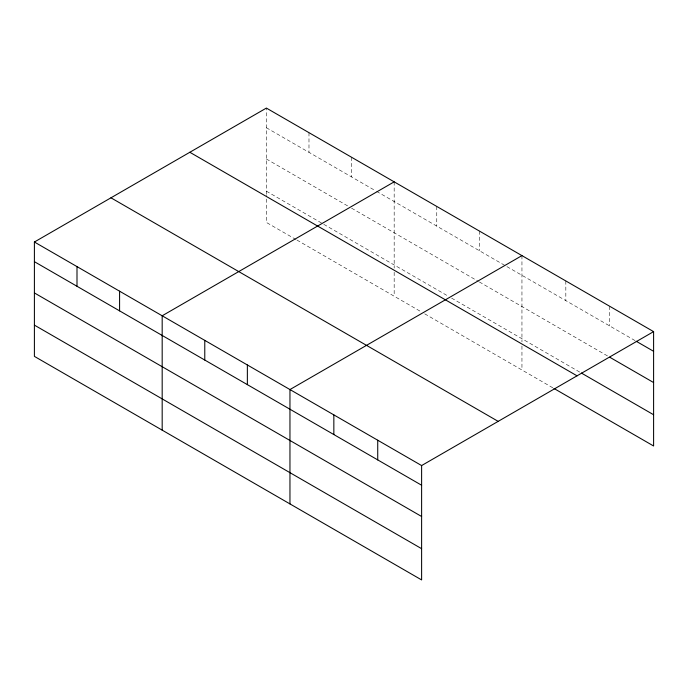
<?xml version="1.0" encoding="UTF-8"?>
<svg xmlns="http://www.w3.org/2000/svg" width="688" height="688" viewBox="0 0 688 688"><rect width="100%" height="100%" fill="white"/><g stroke="black" fill="none" stroke-linecap="round" stroke-linejoin="round"><path stroke-width="0.52" stroke-dasharray="3.44 2.58" d="M266.385 194.317L266.385 108.076M266.385 127.744L375.648 190.825M376.577 191.367L635.316 340.741M266.385 158.997L348.799 206.572M351.577 208.18L478.427 281.418M479.355 281.951L607.891 356.16M266.385 191.187L322.87 223.798M323.799 224.331L447.871 295.969M451.577 298.102L580.457 372.518M296.021 239.544L266.385 222.439L266.385 195.358M296.949 240.078L421.022 311.707M424.728 313.848L553.032 387.929M609.714 306.289L609.714 325.966M565.828 280.953L565.828 300.63M521.951 255.618L521.951 341.859M521.951 346.021L521.951 369.981M479.355 231.03L479.355 250.699M436.76 206.434L436.76 226.111M394.172 181.847L394.172 268.088M394.172 272.25L394.172 296.21M351.577 157.251L351.577 176.928M308.981 132.664L308.981 152.34"/><path stroke-width="1.03" d="M553.943 388.453L653.6 445.987L653.6 331.625L266.385 108.076L34.4 242.013L34.4 356.375L421.615 579.924L421.615 465.561L34.4 242.013M394.172 181.847L162.179 315.783L162.179 430.146M521.951 255.618L289.958 389.554L289.958 503.917M421.615 465.561L653.6 331.625M636.228 341.274L653.6 351.301M609.714 357.21L653.6 382.545M581.377 373.042L653.6 414.744M189.836 152.272L577.043 375.829M110.957 197.809L498.164 421.366M34.4 261.681L421.615 485.238M34.4 292.933L421.615 516.49M34.4 325.123L421.615 548.68M377.729 440.225L377.729 459.902M333.843 414.89L333.843 434.567M247.362 364.967L247.362 384.644M204.775 340.371L204.775 360.048M119.583 291.196L119.583 310.864M76.996 266.6L76.996 286.277"/></g></svg>
